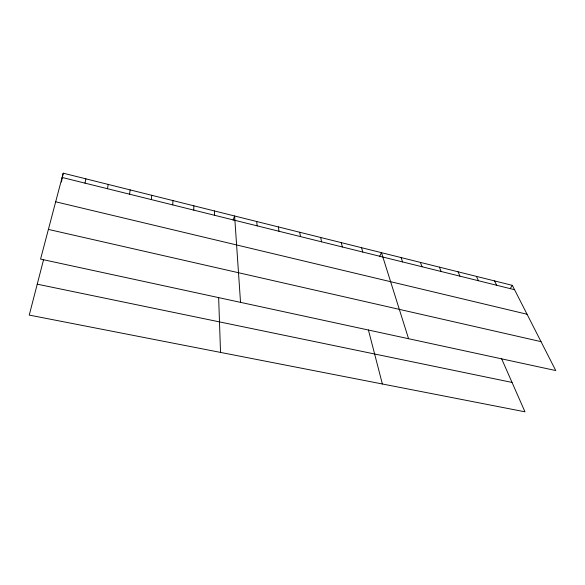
<?xml version="1.0" encoding="UTF-8"?>
<svg xmlns="http://www.w3.org/2000/svg" width="585" height="585" viewBox="0 0 585 585"><rect width="100%" height="100%" fill="white"/><g stroke="black" fill="none" stroke-linecap="round" stroke-linejoin="round"><path stroke-width="0.88" d="M193.803 210.125L193.825 205.803M172.75 204.904L172.941 200.589M151.347 199.595L151.712 195.288M129.592 194.198L130.141 189.898M107.472 188.714L108.203 184.421M61.41 182.03L63.231 173.189L512.343 285.356L555.75 370.554L40.562 259.096L63.231 173.189M84.979 183.134L85.907 178.849M43.575 259.674L29.25 315.088L524.972 411.811L501.52 358.525M233.086 220.201L234.614 215.989L240.53 302.357M379.424 256.727L381.486 252.676L408.564 338.715M510.412 288.332L512.343 285.356M37.243 284.178L512.043 382.436M48.394 229.415L541.023 341.647M55.685 201.796L527.063 314.247M62.105 177.46L514.551 289.699M494.53 280.902L496.628 285.253M476.431 276.383L478.428 280.734M458.048 271.798L459.927 276.149M439.372 267.133L441.127 271.484M420.388 262.387L422.019 266.745M401.091 257.568L402.597 261.926M361.552 247.696L362.78 252.047M368.411 329.955L382.371 383.987M341.282 242.629L342.371 246.987M320.668 237.481L321.611 241.832M299.703 232.245L300.493 236.596M278.38 226.921L279.008 231.265M256.691 221.503L257.151 225.847M218.651 297.553L220.53 352.411M214.388 210.936L214.519 215.265"/></g></svg>
